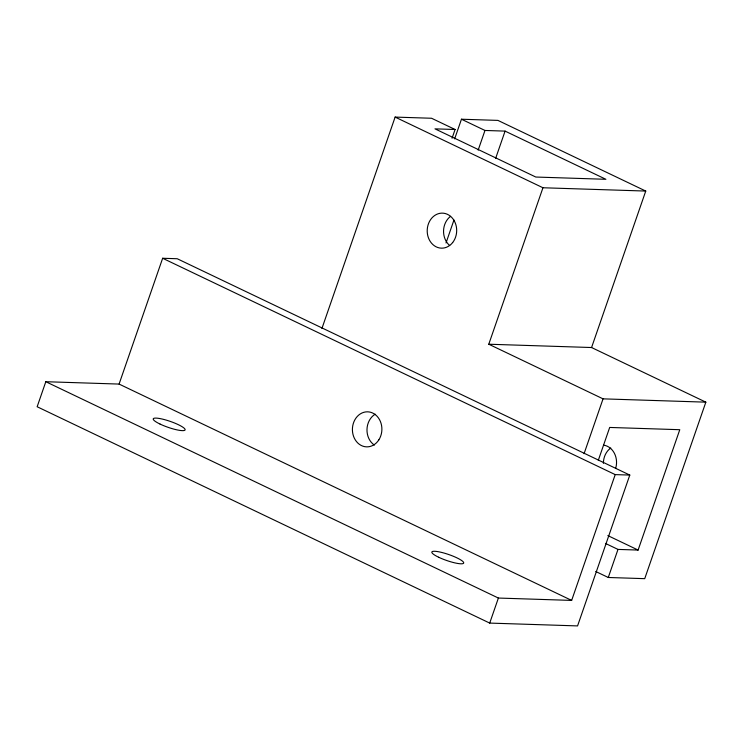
<?xml version="1.0" encoding="UTF-8"?>
<svg xmlns="http://www.w3.org/2000/svg" width="743" height="743" viewBox="0 0 743 743"><rect width="100%" height="100%" fill="white"/><g stroke="black" fill="none" stroke-linecap="round" stroke-linejoin="round"><path stroke-width="1.11" d="M45.815 381.716L37.15 406.746L489.711 623.089L577.562 625.912L629.795 475.074L177.233 258.74L162.652 258.267L119.084 384.075L45.815 381.716L498.386 598.05L571.655 600.409L615.213 474.61L629.795 475.074M321.923 328.48L395.127 117.088L431.572 118.258L455.087 129.496L452.06 138.235M454.651 138.876L461.459 119.224L497.921 120.394L645.751 191.062L591.567 347.529L488.773 344.223L542.957 187.756L645.751 191.062M446.023 242.933L453.964 220.002M478.167 150.114L484.975 130.462L505.082 131.112L605.889 179.295L535.796 177.038L434.98 128.855L455.087 129.496M495.627 158.408L505.082 131.112M489.711 623.089L498.386 598.05M584.072 453.667L603.056 398.852L705.85 402.158L644.729 578.658L608.276 577.487L595.737 571.497M598.319 460.279L609.687 427.448L679.78 429.705L638.107 550.061L617.99 549.411L605.461 543.43M608.276 577.487L617.99 549.411M461.459 119.224L484.975 130.462M395.127 117.088L542.957 187.756M591.567 347.529L705.85 402.158M488.773 344.223L603.056 398.852M162.652 258.267L615.213 474.61M607.82 535.582L638.107 550.061M119.084 384.075L571.655 600.409M374.361 445.094A17.535 14.749 -88.2 0 1 366.986 429.445A17.535 14.749 -88.2 0 1 375.206 414.176M603.4 463.307A17.535 14.749 -88.2 0 1 610.765 448.02M449.654 245.496A17.535 14.749 -88.2 0 1 450.564 216.352M603.715 445.168A17.535 14.749 -88.2 0 1 615.771 468.016M160.07 424.077A16.857 3.158 19.1 0 0 185.091 429.937A16.857 3.158 19.1 0 0 162.392 419.089A16.857 3.158 19.1 0 0 160.07 424.077M438.649 557.241A16.857 3.158 19.1 0 0 463.669 563.11A16.857 3.158 19.1 0 0 440.98 552.263A16.857 3.158 19.1 0 0 438.649 557.241M378.856 439.847A17.535 14.749 -88.2 0 0 369.067 411.938A17.535 14.749 -88.2 0 0 353.529 436.243A17.535 14.749 -88.2 0 0 378.856 439.847M452.663 242.552A17.535 14.749 -88.2 0 0 445.363 213.557A17.535 14.749 -88.2 0 0 427.819 235.856A17.535 14.749 -88.2 0 0 452.663 242.552"/></g></svg>
